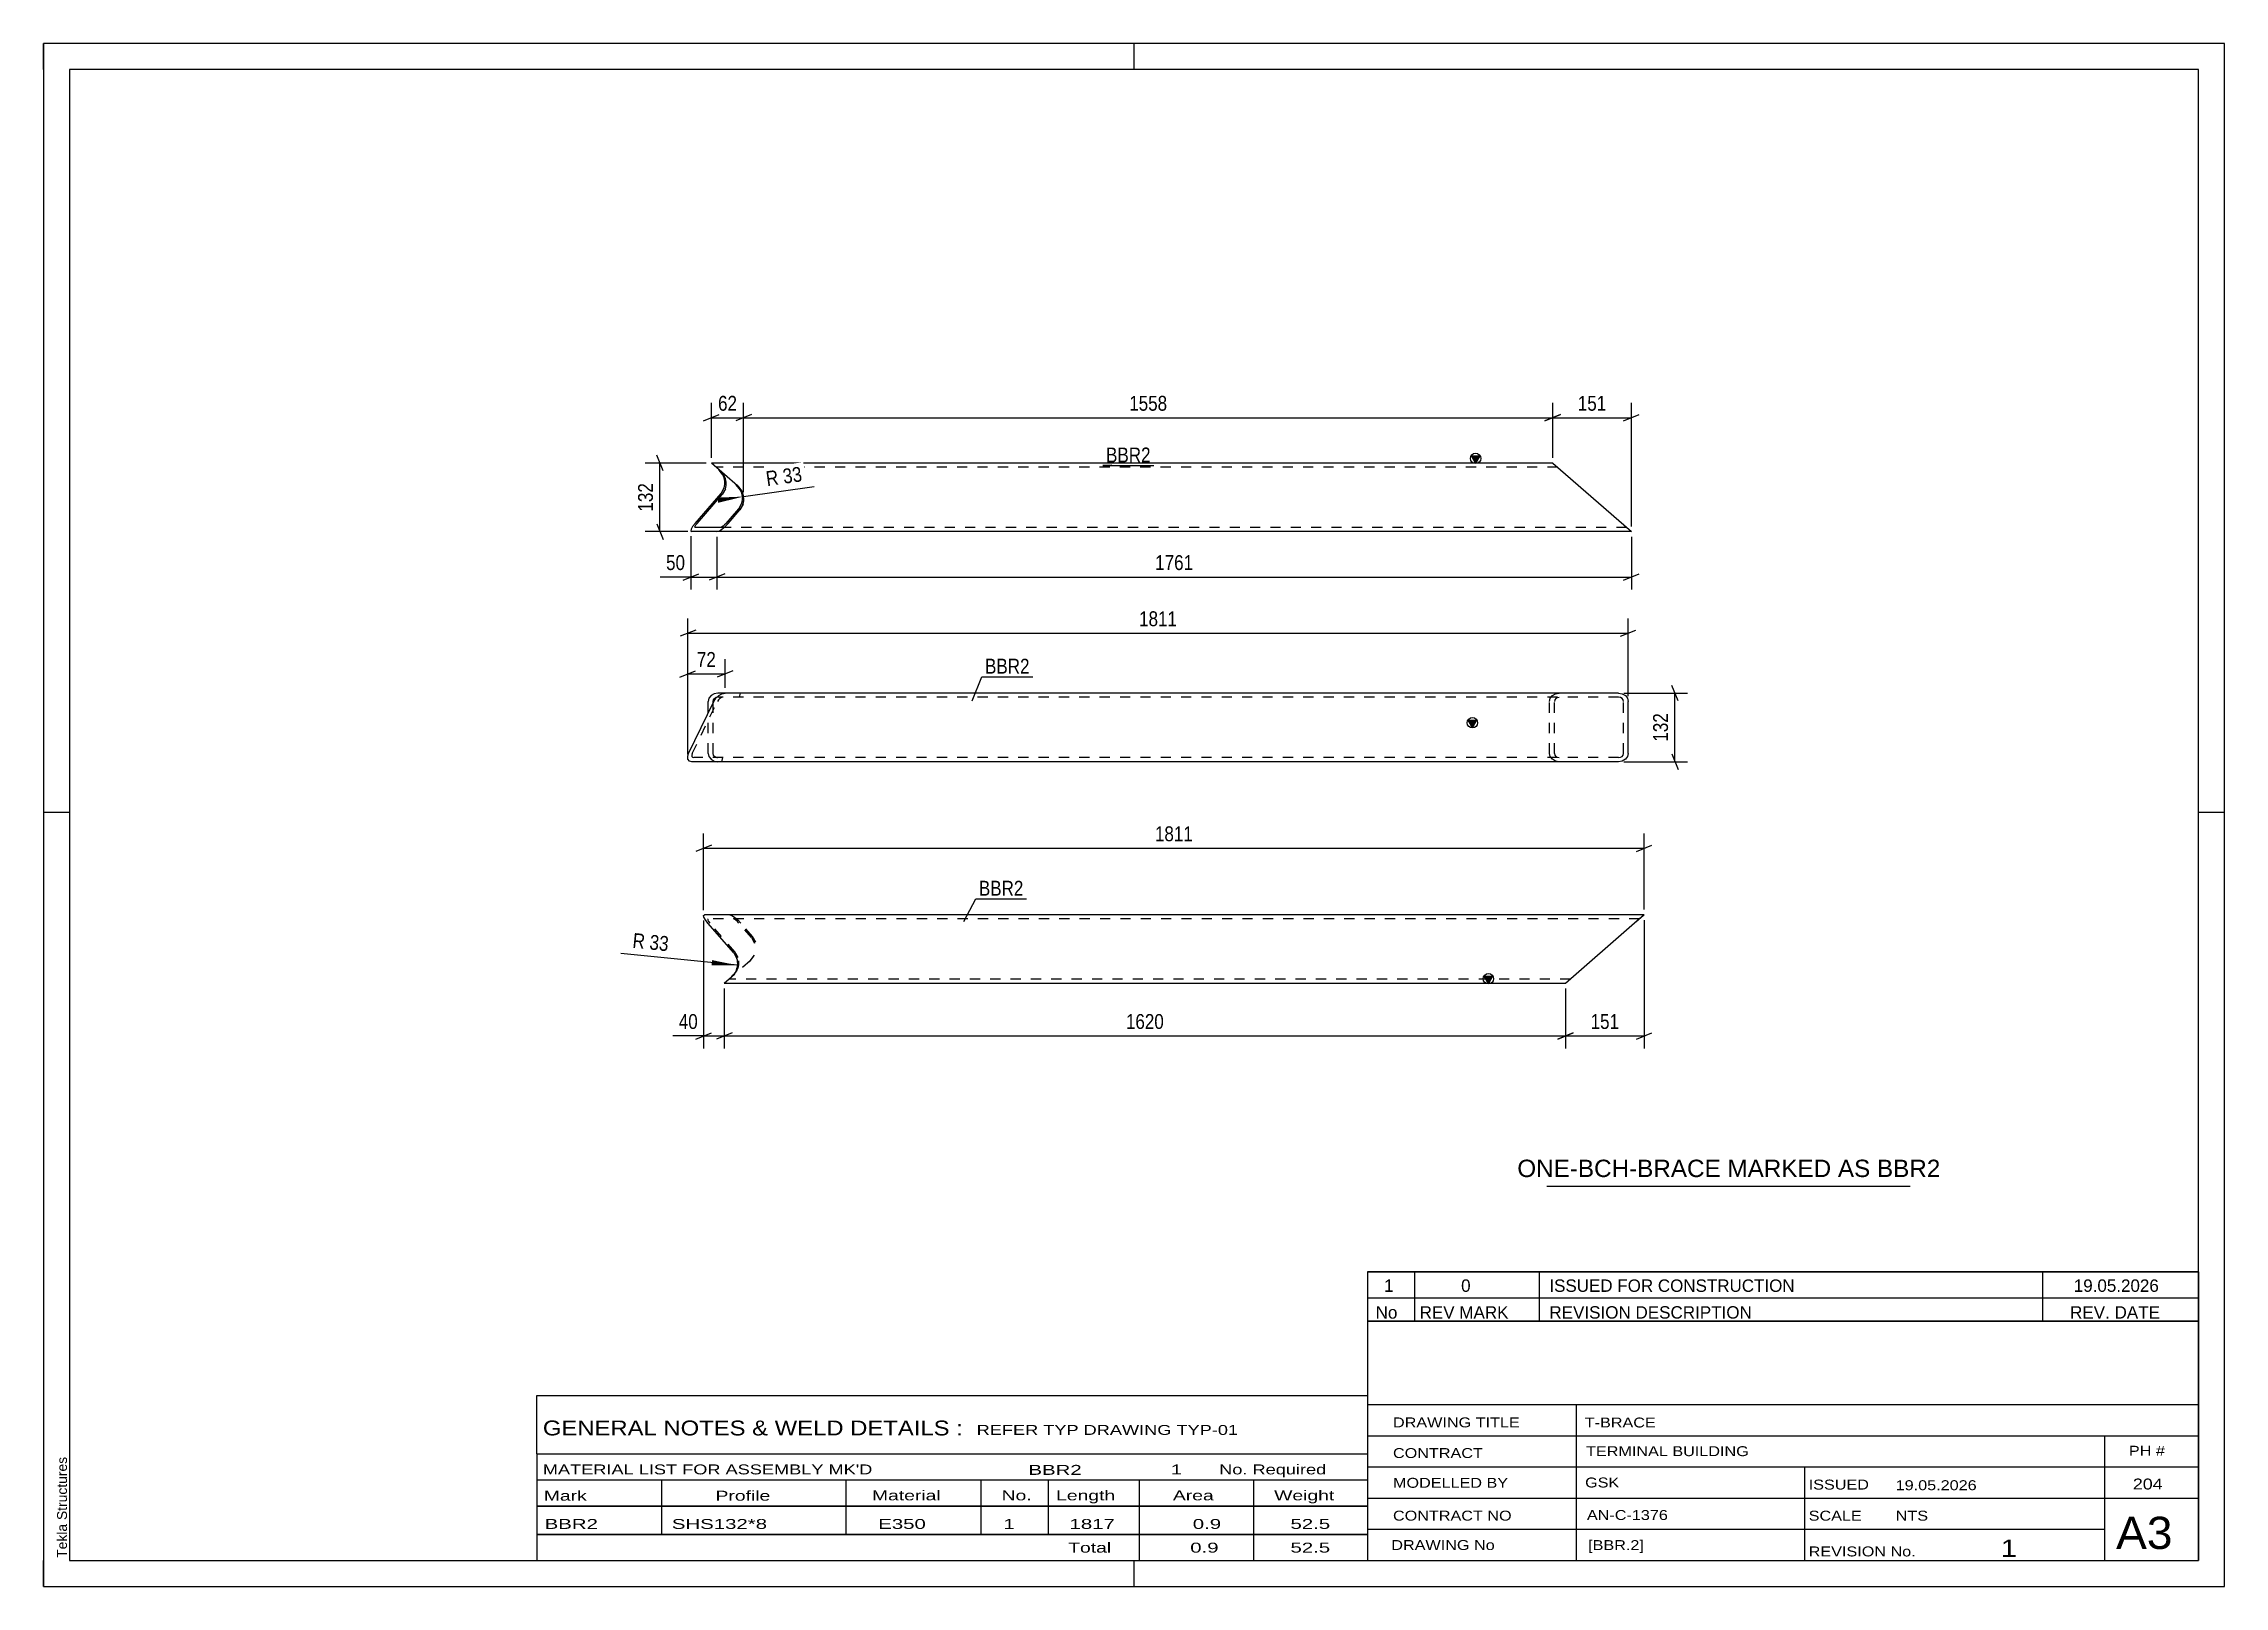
# Model space of a CAD drawing. Header units: millimetres. Extents: x 0 to 420, y 0 to 297.
import ezdxf

# ---------------------------------------------------------------- set-up
doc = ezdxf.new("R2010")
doc.units = ezdxf.units.MM
doc.linetypes.add('DXK_LINE_DOT2', pattern=[3.9198, 1.9599, -1.9599])
doc.styles.add('Arial', font='ARIAL.TTF', dxfattribs={"height": 0.2})
doc.styles.add('Arial Narrow', font='ARIALN.TTF', dxfattribs={"height": 0.2})

# ---------------------------------------------------------------- blocks, each defined once
blk = doc.blocks.new('Unknown-491737456-3161')
at = {"color": 7, "linetype": 'Continuous'}
blk.add_line((289.5, 77.05), (359.5, 77.05), dxfattribs=at)
at = {"color": 7, "style": 'Arial'}
blk.add_text('ONE-BCH-BRACE MARKED AS BBR2', height=3.3428, dxfattribs=at).set_placement((283.82, 78.8))
blk = doc.blocks.new('Unknown-491737456-1161')
at = {"color": 5, "linetype": 'Continuous'}
for p, q in [((420, 297), (0, 297)), ((0, 297), (0, 0)), ((0, 292), (0, 297)), ((210, 292), (210, 297)), ((420, 0), (420, 297)), ((415, 292), (5, 292)), ((5, 292), (5, 5)), ((415, 5), (415, 292)), ((5, 149), (0, 149)), ((420, 149), (415, 149)), ((0, 0), (0, 5)), ((5, 5), (415, 5)), ((210, 0), (210, 5)), ((0, 0), (420, 0))]:
    blk.add_line(p, q, dxfattribs=at)
at = {"color": 174, "linetype": 'Continuous', "style": 'Arial'}
blk.add_text('Tekla Structures', height=1.9102, rotation=90, dxfattribs=at).set_placement((4.5, 5.5))
blk = doc.blocks.new('Unknown-491737456-3158')
at = {"color": 7, "linetype": 'Continuous'}
for p, q in [((255, 51.05), (255, 5)), ((255, 51.05), (415, 51.05)), ((415, 51), (415, 5)), ((255, 35), (415, 35)), ((295.14, 35), (295.14, 5)), ((255, 29), (415, 29)), ((397, 5.05), (397, 28.9)), ((255, 23), (415, 23)), ((339.14, 23), (339.14, 5)), ((255, 17), (415, 17)), ((255, 11), (397, 11)), ((255, 5), (415, 5))]:
    blk.add_line(p, q, dxfattribs=at)
at = {"color": 7, "style": 'Arial Narrow'}
for s, height, width, p in [('DRAWING TITLE', 1.9089, 1.425378, (259.88, 30.61)), ('T-BRACE', 1.909, 1.425378, (296.81, 30.59)), ('CONTRACT', 1.909, 1.425378, (259.88, 24.71)), ('TERMINAL BUILDING', 1.9089, 1.425378, (297.06, 25.07)), ('MODELLED BY', 1.9089, 1.425378, (259.88, 18.98)), ('GSK', 1.909, 1.425378, (296.88, 19.04)), ('ISSUED', 1.909, 1.425378, (339.94, 18.64)), ('19.05.2026', 1.909, 1.425378, (356.69, 18.52)), ('CONTRACT NO', 1.9089, 1.425378, (259.88, 12.66)), ('AN-C-1376', 1.909, 1.425378, (297.23, 12.78)), ('SCALE', 1.909, 1.425378, (339.94, 12.65)), ('A3', 6.204, 1.25, (399.14, 7.2)), ('DRAWING No', 1.909, 1.425378, (259.56, 7)), ('[BBR.2]', 1.909, 1.425378, (297.46, 6.99)), ('1', 3.34, 1.5, (376.91, 5.68)), ('REVISION No.', 1.9089, 1.425378, (339.94, 5.77))]:
    blk.add_text(s, height=height, dxfattribs=dict(at, width=width)).set_placement(p)
at = {"color": 7, "linetype": 'Continuous', "style": 'Arial Narrow'}
for s, height, width, p in [('PH #', 1.909, 1.43, (401.6, 25.15)), ('204', 2.1, 1.43, (402.37, 18.65)), ('NTS', 1.909, 1.425378, (356.7, 12.65))]:
    blk.add_text(s, height=height, dxfattribs=dict(at, width=width)).set_placement(p)
blk = doc.blocks.new('Unknown-491737456-3159')
at = {"color": 7, "linetype": 'Continuous'}
for p, q in [((95, 36.75), (255, 36.75)), ((95, 25.5), (95, 36.75)), ((255, 36.75), (255, 25.5)), ((95, 25.5), (255, 25.5)), ((95, 25.5), (95, 20.5)), ((255, 25.5), (255, 20.5)), ((95, 20.5), (255, 20.5)), ((95, 20.5), (95, 15.5)), ((119, 20.5), (119, 15.5)), ((154.5, 20.5), (154.5, 15.5)), ((180.5, 20.5), (180.5, 15.5)), ((193.5, 20.5), (193.5, 15.5)), ((211, 20.5), (211, 15.5)), ((233, 20.5), (233, 15.5)), ((255, 20.5), (255, 15.5)), ((95, 15.5), (255, 15.5)), ((95, 15.45), (95, 10.05)), ((95, 15.45), (255, 15.45)), ((119, 15.5), (119, 10)), ((154.5, 15.5), (154.5, 10)), ((180.5, 15.5), (180.5, 10)), ((193.5, 15.5), (193.5, 10)), ((211, 15.5), (211, 10)), ((233, 15.5), (233, 10)), ((255, 15.45), (255, 10.05)), ((95, 10.05), (255, 10.05)), ((95, 10), (255, 10)), ((95, 10), (95, 5)), ((211, 10), (211, 5)), ((233, 10), (233, 5)), ((255, 10), (255, 5)), ((95, 5), (255, 5))]:
    blk.add_line(p, q, dxfattribs=at)
at = {"color": 7, "style": 'Arial Narrow'}
for s, height, width, p in [('GENERAL NOTES & WELD DETAILS :', 2.8633, 1.4, (96.15, 29.06)), ('REFER TYP DRAWING TYP-01', 1.9089, 1.6, (179.7, 29.16)), ("MATERIAL LIST FOR ASSEMBLY MK'D", 1.9089, 1.6, (96.15, 21.56)), ('BBR2', 1.909, 1.794707, (189.67, 21.47)), ('1', 1.91, 1.794707, (217.08, 21.56)), ('No. Required', 1.9089, 1.6, (226.41, 21.56)), ('Mark', 1.909, 1.7, (96.34, 16.5)), ('Profile', 1.909, 1.7, (129.41, 16.5)), ('Material', 1.909, 1.7, (159.54, 16.56)), ('No.', 1.909, 1.7, (184.5, 16.56)), ('Length', 1.909, 1.7, (195, 16.56)), ('Area', 1.909, 1.7, (217.5, 16.56)), ('Weight', 1.909, 1.7, (237, 16.56))]:
    blk.add_text(s, height=height, dxfattribs=dict(at, width=width)).set_placement(p)
at = {"color": 7, "linetype": 'Continuous', "style": 'Arial Narrow'}
for s, height, width, p in [('BBR2', 1.909, 1.794707, (96.5, 11.06)), ('SHS132*8', 1.909, 1.794707, (121, 11.06)), ('E350', 1.909, 1.794707, (160.74, 11.06)), ('1', 1.91, 1.794707, (184.86, 11.06)), ('1817', 1.909, 1.794707, (197.58, 11.06)), ('0.9', 1.909, 1.794707, (221.32, 11.06)), ('52.5', 1.909, 1.794707, (240.14, 11.06)), ('Total', 1.909, 1.7, (197.33, 6.5)), ('0.9', 1.909, 1.794707, (220.83, 6.5)), ('52.5', 1.909, 1.794707, (240.14, 6.5))]:
    blk.add_text(s, height=height, dxfattribs=dict(at, width=width)).set_placement(p)
blk = doc.blocks.new('Unknown-491737456-3160')
at = {"color": 7, "linetype": 'Continuous'}
for p, q in [((255, 60.55), (415, 60.55)), ((415, 60.55), (255, 60.55)), ((255, 60.55), (255, 55.55)), ((264, 60.55), (264, 55.55)), ((288, 60.55), (288, 55.55)), ((385, 60.55), (385, 55.55)), ((415, 60.55), (415, 55.55)), ((255, 55.55), (415, 55.55)), ((255, 55.55), (255, 51.05)), ((255, 55.55), (415, 55.55)), ((264, 55.55), (264, 51.05)), ((288, 55.55), (288, 51.05)), ((385, 55.55), (385, 51.05)), ((415, 55.55), (415, 51.05)), ((415, 51.05), (255, 51.05))]:
    blk.add_line(p, q, dxfattribs=at)
at = {"color": 7, "linetype": 'Continuous', "style": 'Arial Narrow'}
for s, height, width, p in [('1', 2.39, 1.196471, (258.16, 56.7)), ('0', 2.39, 1.196471, (273, 56.7)), ('ISSUED FOR CONSTRUCTION', 2.3861, 1.196471, (290, 56.7)), ('19.05.2026', 2.386, 1.196471, (391, 56.7)), ('No', 2.386, 1.2, (256.54, 51.55)), ('REV MARK', 2.386, 1.2, (265, 51.55)), ('REVISION DESCRIPTION', 2.3861, 1.2, (290, 51.55)), ('REV. DATE', 2.386, 1.2, (390.28, 51.55))]:
    blk.add_text(s, height=height, dxfattribs=dict(at, width=width)).set_placement(p)
blk = doc.blocks.new('Part-491737456-1532 - 1526')
at = {"linetype": 'Continuous'}
blk.add_hatch(color=2, dxfattribs=at).paths.add_polyline_path([(278.25, 116.08), (277.45, 117.48), (279.05, 117.48)])
at = {"color": 2, "linetype": 'Continuous'}
for p, q in [((127.11, 129.16), (127.3, 129.28)), ((127.17, 128.81), (127.11, 129.16)), ((127.45, 128.29), (127.17, 128.81)), ((308.25, 129.28), (127.3, 129.28)), ((127.93, 127.68), (127.45, 128.29)), ((132.93, 121.94), (127.93, 127.68)), ((306.41, 127.68), (293.11, 116.08)), ((308.25, 129.28), (306.41, 127.68)), ((132.93, 121.94), (133.54, 120.85)), ((132.49, 117.31), (132.77, 117.68)), ((133.29, 118.33), (132.77, 117.68)), ((132.49, 117.31), (131.08, 116.08)), ((293.11, 116.08), (131.08, 116.08)), ((278.25, 116.08), (277.45, 117.48)), ((277.45, 117.48), (279.05, 117.48)), ((279.05, 117.48), (278.25, 116.08))]:
    blk.add_line(p, q, dxfattribs=at)
at = {"color": 7, "linetype": 'DXK_LINE_DOT2'}
for p, q in [((128, 128.48), (127.91, 128.42)), ((127.91, 128.42), (127.93, 128.24)), ((127.93, 128.24), (128.08, 127.98)), ((307.33, 128.48), (128, 128.48)), ((128.08, 127.98), (128.31, 127.68)), ((133.15, 122.13), (128.31, 127.68)), ((132.13, 129.28), (132.54, 129.16)), ((132.54, 129.16), (133.09, 128.81)), ((133.03, 128.42), (132.83, 128.48)), ((133.31, 128.24), (133.03, 128.42)), ((133.09, 128.81), (133.71, 128.29)), ((133.62, 127.98), (133.31, 128.24)), ((133.92, 127.68), (133.62, 127.98)), ((133.71, 128.29), (134.3, 127.68)), ((136.33, 124.91), (133.92, 127.68)), ((136.55, 125.1), (134.3, 127.68)), ((308.11, 129.16), (306.41, 127.68)), ((133.76, 121.04), (133.15, 122.13)), ((136.33, 124.91), (136.94, 123.81)), ((137.16, 124.01), (136.55, 125.1)), ((136.09, 120.45), (132.49, 117.31)), ((132.7, 117.49), (132.84, 117.68)), ((132.84, 117.68), (133.51, 118.52)), ((136.69, 121.3), (135.87, 120.26)), ((136.09, 120.45), (136.91, 121.49)), ((294.03, 116.88), (131.99, 116.88)), ((294.03, 116.88), (294.1, 116.94))]:
    blk.add_line(p, q, dxfattribs=at)
at = {"color": 2, "linetype": 'Continuous'}
blk.add_circle((278.25, 116.98), 1, dxfattribs=at)
blk.add_arc((130.37, 119.89), 3.31, 331.8486, 16.7703, dxfattribs=at)
at = {"color": 7, "linetype": 'DXK_LINE_DOT2'}
blk.add_arc((130.59, 120.08), 3.31, 331.8486, 16.7703, dxfattribs=at)
blk = doc.blocks.new('Part-491737456-1708 - 1702')
at = {"linetype": 'Continuous'}
blk.add_hatch(color=2, dxfattribs=at).paths.add_polyline_path([(275.18, 165.36), (274.38, 166.76), (275.98, 166.76)])
at = {"color": 2, "linetype": 'Continuous'}
for p, q in [((124.23, 160.36), (129.06, 170.36)), ((128.14, 170.97), (128, 170.36)), ((128, 168.17), (128, 170.36)), ((128.54, 171.49), (128.14, 170.97)), ((129.14, 171.84), (128.54, 171.49)), ((128.92, 170.36), (128.99, 170.67)), ((128.92, 170.07), (128.92, 170.36)), ((128.99, 170.67), (129.19, 170.93)), ((129.06, 170.36), (129.46, 170.97)), ((129.84, 171.96), (129.14, 171.84)), ((129.19, 170.93), (129.49, 171.1)), ((129.46, 170.97), (130.02, 171.49)), ((129.62, 171.12), (129.49, 171.1)), ((131.23, 171.96), (129.84, 171.96)), ((130.02, 171.49), (130.64, 171.84)), ((130.64, 171.84), (131.23, 171.96)), ((303.34, 171.96), (131.23, 171.96)), ((303.34, 171.96), (304.04, 171.84)), ((304.04, 171.84), (304.64, 171.49)), ((304.64, 171.49), (305.04, 170.97)), ((305.04, 170.97), (305.18, 170.36)), ((305.18, 160.36), (305.18, 170.36)), ((275.18, 165.36), (274.38, 166.76)), ((274.38, 166.76), (275.98, 166.76)), ((275.98, 166.76), (275.18, 165.36)), ((124.04, 159.75), (124.23, 160.36)), ((124.1, 159.23), (124.04, 159.75)), ((305.04, 159.75), (304.64, 159.23)), ((305.18, 160.36), (305.04, 159.75)), ((124.38, 158.88), (124.1, 159.23)), ((124.86, 158.76), (124.38, 158.88)), ((303.34, 158.76), (124.86, 158.76)), ((304.04, 158.88), (303.34, 158.76)), ((304.64, 159.23), (304.04, 158.88))]:
    blk.add_line(p, q, dxfattribs=at)
at = {"color": 7, "linetype": 'DXK_LINE_DOT2'}
for p, q in [((124.93, 160.36), (129.76, 170.36)), ((128, 160.36), (128, 168.17)), ((128.92, 160.36), (128.92, 170.07)), ((129.84, 171.16), (129.62, 171.12)), ((129.96, 170.67), (129.76, 170.36)), ((303.34, 171.16), (129.84, 171.16)), ((130.24, 170.93), (129.96, 170.67)), ((130.55, 171.1), (130.24, 170.93)), ((130.84, 171.16), (130.55, 171.1)), ((134, 171.16), (134.22, 171.96)), ((290.04, 170.36), (290.18, 170.97)), ((290.04, 160.36), (290.04, 170.36)), ((290.18, 170.97), (290.58, 171.49)), ((290.58, 171.49), (291.17, 171.84)), ((291.03, 170.67), (290.96, 170.36)), ((290.96, 160.36), (290.96, 170.36)), ((291.23, 170.93), (291.03, 170.67)), ((291.17, 171.84), (291.88, 171.96)), ((291.23, 170.93), (291.31, 170.97)), ((291.31, 170.97), (291.52, 171.1)), ((291.52, 171.1), (291.88, 171.16)), ((303.69, 171.1), (303.34, 171.16)), ((303.99, 170.93), (303.69, 171.1)), ((304.19, 170.67), (303.99, 170.93)), ((304.26, 170.36), (304.19, 170.67)), ((304.26, 160.36), (304.26, 170.36)), ((124.93, 160.36), (124.84, 160.05)), ((124.84, 160.05), (124.86, 159.79)), ((124.86, 159.79), (125, 159.62)), ((125, 159.62), (125.24, 159.56)), ((128, 160.36), (128.14, 159.75)), ((128.14, 159.75), (128.54, 159.23)), ((128.99, 160.05), (128.92, 160.36)), ((129.19, 159.79), (128.99, 160.05)), ((129.49, 159.62), (129.19, 159.79)), ((129.63, 159.6), (129.49, 159.62)), ((290.18, 159.75), (290.04, 160.36)), ((290.58, 159.23), (290.18, 159.75)), ((290.96, 160.36), (291.03, 160.05)), ((291.03, 160.05), (291.23, 159.79)), ((291.23, 159.79), (291.52, 159.62)), ((291.52, 159.62), (291.88, 159.56)), ((303.34, 159.56), (303.69, 159.62)), ((303.69, 159.62), (303.99, 159.79)), ((303.99, 159.79), (304.19, 160.05)), ((304.19, 160.05), (304.26, 160.36)), ((303.34, 159.56), (125.24, 159.56)), ((128.54, 159.23), (129.14, 158.88)), ((129.14, 158.88), (129.42, 158.83)), ((129.42, 158.83), (129.7, 158.76)), ((129.63, 159.6), (129.77, 159.56)), ((130.59, 158.76), (130.81, 159.56)), ((291.17, 158.88), (290.58, 159.23)), ((291.88, 158.76), (291.17, 158.88))]:
    blk.add_line(p, q, dxfattribs=at)
at = {"color": 2, "linetype": 'Continuous'}
blk.add_circle((275.18, 166.26), 1, dxfattribs=at)
blk = doc.blocks.new('Part-491737456-1267 - 1249')
at = {"linetype": 'Continuous'}
blk.add_hatch(color=2, dxfattribs=at).paths.add_polyline_path([(275.79, 216.25), (274.99, 217.65), (276.59, 217.65)])
at = {"color": 2, "linetype": 'Continuous'}
for p, q in [((133.63, 211.88), (128.62, 216.25)), ((290.65, 216.25), (128.62, 216.25)), ((130.31, 214.65), (130.03, 215.02)), ((130.38, 214.65), (130.24, 214.84)), ((130.83, 214), (130.31, 214.65)), ((130.38, 214.65), (131.05, 213.81)), ((275.79, 216.25), (274.99, 217.65)), ((274.99, 217.65), (276.59, 217.65)), ((276.59, 217.65), (275.79, 216.25)), ((290.65, 216.25), (305.79, 203.05)), ((125.47, 204.65), (130.47, 210.39)), ((125.85, 204.65), (130.69, 210.2)), ((130.47, 210.39), (131.08, 211.48)), ((131.3, 211.29), (130.69, 210.2)), ((134.23, 211.03), (133.41, 212.07)), ((133.63, 211.88), (134.45, 210.84)), ((131.46, 204.65), (133.87, 207.42)), ((131.84, 204.65), (134.09, 207.23)), ((133.87, 207.42), (134.48, 208.51)), ((134.7, 208.32), (134.09, 207.23)), ((124.71, 203.52), (124.66, 203.17)), ((124.66, 203.17), (124.85, 203.05)), ((124.99, 204.04), (124.71, 203.52)), ((305.79, 203.05), (124.85, 203.05)), ((125.47, 204.65), (124.99, 204.04)), ((125.45, 203.91), (125.47, 204.08)), ((125.54, 203.85), (125.45, 203.91)), ((125.47, 204.08), (125.62, 204.34)), ((130.37, 203.85), (125.54, 203.85)), ((125.62, 204.34), (125.85, 204.65)), ((129.68, 203.05), (130.08, 203.17)), ((130.08, 203.17), (130.63, 203.52)), ((130.57, 203.91), (130.37, 203.85)), ((130.85, 204.08), (130.57, 203.91)), ((130.63, 203.52), (131.25, 204.04)), ((131.16, 204.34), (130.85, 204.08)), ((131.46, 204.65), (131.16, 204.34)), ((131.25, 204.04), (131.84, 204.65))]:
    blk.add_line(p, q, dxfattribs=at)
at = {"color": 7, "linetype": 'DXK_LINE_DOT2'}
for p, q in [((291.57, 215.45), (129.54, 215.45)), ((291.57, 215.45), (291.64, 215.39)), ((304.87, 203.85), (130.37, 203.85))]:
    blk.add_line(p, q, dxfattribs=at)
at = {"color": 2, "linetype": 'Continuous'}
blk.add_circle((275.79, 217.15), 1, dxfattribs=at)
for centre in [(127.91, 212.44), (128.13, 212.24), (131.31, 209.47), (131.53, 209.28)]:
    blk.add_arc(centre, 3.31, 343.2297, 28.1514, dxfattribs=at)
blk = doc.blocks.new('StraightDimension-491737456-2863 - 1526')
at = {"color": 7, "linetype": 'Continuous'}
for p, q in [((127.11, 128.16), (127.11, 103.56)), ((131.08, 115.08), (131.08, 103.56)), ((125.61, 105.36), (128.61, 106.56)), ((127.11, 105.96), (131.08, 105.96)), ((132.58, 106.56), (129.58, 105.36))]:
    blk.add_line(p, q, dxfattribs=at)
at = {"color": 0}
blk.add_wipeout([(126.59, 106.71), (126.59, 110.91), (121.73, 110.91), (121.73, 106.71)], dxfattribs=at)
at = {"color": 7, "linetype": 'Continuous'}
blk.add_line((127.11, 105.96), (121.21, 105.96), dxfattribs=at)
blk.add_line((127.11, 105.96), (121.21, 105.96), dxfattribs=at)
at = {"color": 3, "style": 'Arial Narrow'}
blk.add_text('40', height=2.863, dxfattribs=at).set_placement((122.33, 107.31))
blk = doc.blocks.new('StraightDimension-491737456-2720 - 1526')
at = {"color": 7, "linetype": 'Continuous'}
for p, q in [((127.11, 130.16), (127.11, 144.95)), ((308.25, 130.28), (308.25, 144.95)), ((128.61, 142.7), (125.61, 141.5)), ((127.11, 142.1), (308.25, 142.1)), ((306.75, 141.5), (309.75, 142.7))]:
    blk.add_line(p, q, dxfattribs=at)
at = {"color": 0}
blk.add_wipeout([(221.94, 142.85), (221.94, 147.05), (213.43, 147.05), (213.43, 142.85)], dxfattribs=at)
at = {"color": 3, "style": 'Arial Narrow'}
blk.add_text('1811', height=2.863, dxfattribs=at).set_placement((214.03, 143.45))
blk = doc.blocks.new('RadiusDimension-491737456-2769 - 1526')
at = {"linetype": 'Continuous'}
blk.add_hatch(color=7, dxfattribs=at).paths.add_polyline_path([(128.74, 120.56), (133.66, 119.56), (128.64, 119.56)])
at = {"color": 7, "linetype": 'Continuous'}
blk.add_line((133.66, 119.56), (111.17, 121.81), dxfattribs=at)
blk.add_arc((130.37, 119.89), 3.31, 331.8486, 16.7703, dxfattribs=at)
at = {"color": 0}
blk.add_wipeout([(120.78, 121.6), (121.19, 125.78), (113.09, 126.59), (112.67, 122.41)], dxfattribs=at)
at = {"color": 3, "style": 'Arial Narrow'}
blk.add_text('R 33', height=2.863, rotation=-5.6895, dxfattribs=at).set_placement((113.33, 122.95))
blk = doc.blocks.new('StraightDimension-491737456-2861 - 1526')
at = {"color": 7, "linetype": 'Continuous'}
for p, q in [((308.25, 128.28), (308.25, 103.56)), ((293.11, 115.08), (293.11, 103.56)), ((294.61, 106.56), (291.61, 105.36)), ((293.11, 105.96), (308.25, 105.96)), ((306.75, 105.36), (309.75, 106.56))]:
    blk.add_line(p, q, dxfattribs=at)
at = {"color": 0}
blk.add_wipeout([(304.02, 106.71), (304.02, 110.91), (297.34, 110.91), (297.34, 106.71)], dxfattribs=at)
at = {"color": 3, "style": 'Arial Narrow'}
blk.add_text('151', height=2.863, dxfattribs=at).set_placement((297.94, 107.31))
blk = doc.blocks.new('StraightDimension-491737456-2862 - 1526')
at = {"color": 7, "linetype": 'Continuous'}
for p, q in [((131.08, 115.08), (131.08, 103.56)), ((293.11, 115.08), (293.11, 103.56)), ((132.58, 106.56), (129.58, 105.36)), ((131.08, 105.96), (293.11, 105.96)), ((291.61, 105.36), (294.61, 106.56))]:
    blk.add_line(p, q, dxfattribs=at)
at = {"color": 0}
blk.add_wipeout([(216.35, 106.71), (216.35, 110.91), (207.84, 110.91), (207.84, 106.71)], dxfattribs=at)
at = {"color": 3, "style": 'Arial Narrow'}
blk.add_text('1620', height=2.863, dxfattribs=at).set_placement((208.44, 107.31))
blk = doc.blocks.new('StraightDimension-491737456-2699 - 1702')
at = {"color": 7, "linetype": 'Continuous'}
for p, q in [((124.1, 160.23), (124.1, 186.35)), ((305.18, 171.36), (305.18, 186.35)), ((125.6, 184.1), (122.6, 182.9)), ((124.1, 183.5), (305.18, 183.5)), ((303.68, 182.9), (306.68, 184.1))]:
    blk.add_line(p, q, dxfattribs=at)
at = {"color": 0}
blk.add_wipeout([(218.89, 184.25), (218.89, 188.45), (210.38, 188.45), (210.38, 184.25)], dxfattribs=at)
at = {"color": 3, "style": 'Arial Narrow'}
blk.add_text('1811', height=2.863, dxfattribs=at).set_placement((210.98, 184.85))
blk = doc.blocks.new('StraightDimension-491737456-2708 - 1702')
at = {"color": 7, "linetype": 'Continuous'}
for p, q in [((314.79, 170.46), (313.59, 173.46)), ((304.34, 171.96), (316.59, 171.96)), ((314.19, 158.76), (314.19, 171.96)), ((313.59, 160.26), (314.79, 157.26)), ((304.34, 158.76), (316.59, 158.76))]:
    blk.add_line(p, q, dxfattribs=at)
at = {"color": 0}
blk.add_wipeout([(313.44, 168.7), (309.24, 168.7), (309.24, 162.02), (313.44, 162.02)], dxfattribs=at)
at = {"color": 3, "style": 'Arial Narrow'}
blk.add_text('132', height=2.863, rotation=90.0002, dxfattribs=at).set_placement((312.84, 162.62))
blk = doc.blocks.new('StraightDimension-491737456-3121 - 1702')
at = {"color": 7, "linetype": 'Continuous'}
for p, q in [((124.04, 160.75), (124.04, 178.51)), ((131.23, 172.96), (131.23, 178.51)), ((122.54, 175.06), (125.54, 176.26)), ((124.04, 175.66), (131.23, 175.66)), ((132.73, 176.26), (129.73, 175.06))]:
    blk.add_line(p, q, dxfattribs=at)
at = {"color": 0}
blk.add_wipeout([(130.06, 176.41), (130.06, 180.61), (125.21, 180.61), (125.21, 176.41)], dxfattribs=at)
at = {"color": 3, "style": 'Arial Narrow'}
blk.add_text('72', height=2.863, dxfattribs=at).set_placement((125.81, 177.01))
blk = doc.blocks.new('StraightDimension-491737456-2463 - 1249')
at = {"color": 7, "linetype": 'Continuous'}
for p, q in [((290.65, 217.25), (290.65, 227.83)), ((305.79, 204.05), (305.79, 227.83)), ((292.15, 225.58), (289.15, 224.38)), ((290.65, 224.98), (305.79, 224.98)), ((304.29, 224.38), (307.29, 225.58))]:
    blk.add_line(p, q, dxfattribs=at)
at = {"color": 0}
blk.add_wipeout([(301.56, 225.73), (301.56, 229.93), (294.88, 229.93), (294.88, 225.73)], dxfattribs=at)
at = {"color": 3, "style": 'Arial Narrow'}
blk.add_text('151', height=2.863, dxfattribs=at).set_placement((295.48, 226.33))
blk = doc.blocks.new('StraightDimension-491737456-2464 - 1249')
at = {"color": 7, "linetype": 'Continuous'}
for p, q in [((134.82, 210.65), (134.82, 227.83)), ((290.65, 217.25), (290.65, 227.83)), ((136.32, 225.58), (133.32, 224.38)), ((134.82, 224.98), (290.65, 224.98)), ((289.15, 224.38), (292.15, 225.58))]:
    blk.add_line(p, q, dxfattribs=at)
at = {"color": 0}
blk.add_wipeout([(216.99, 225.73), (216.99, 229.93), (208.48, 229.93), (208.48, 225.73)], dxfattribs=at)
at = {"color": 3, "style": 'Arial Narrow'}
blk.add_text('1558', height=2.863, dxfattribs=at).set_placement((209.08, 226.33))
blk = doc.blocks.new('StraightDimension-491737456-2465 - 1249')
at = {"color": 7, "linetype": 'Continuous'}
for p, q in [((128.62, 217.25), (128.62, 227.83)), ((134.82, 210.65), (134.82, 227.83)), ((127.12, 224.38), (130.12, 225.58)), ((128.62, 224.98), (134.82, 224.98)), ((136.32, 225.58), (133.32, 224.38))]:
    blk.add_line(p, q, dxfattribs=at)
at = {"color": 0}
blk.add_wipeout([(134.15, 225.73), (134.15, 229.93), (129.29, 229.93), (129.29, 225.73)], dxfattribs=at)
at = {"color": 3, "style": 'Arial Narrow'}
blk.add_text('62', height=2.863, dxfattribs=at).set_placement((129.89, 226.33))
blk = doc.blocks.new('StraightDimension-491737456-2657 - 1249')
at = {"color": 7, "linetype": 'Continuous'}
for p, q in [((127.62, 216.25), (115.85, 216.25)), ((119.3, 214.75), (118.1, 217.75)), ((118.7, 203.05), (118.7, 216.25)), ((124.05, 203.05), (115.85, 203.05)), ((118.1, 204.55), (119.3, 201.55))]:
    blk.add_line(p, q, dxfattribs=at)
at = {"color": 0}
blk.add_wipeout([(117.95, 212.99), (113.75, 212.99), (113.75, 206.31), (117.95, 206.31)], dxfattribs=at)
at = {"color": 3, "style": 'Arial Narrow'}
blk.add_text('132', height=2.863, rotation=90.0002, dxfattribs=at).set_placement((117.35, 206.91))
blk = doc.blocks.new('RadiusDimension-491737456-2675 - 1249')
at = {"linetype": 'Continuous'}
blk.add_hatch(color=7, dxfattribs=at).paths.add_polyline_path([(129.78, 209.6), (134.8, 209.8), (129.92, 208.61)])
at = {"color": 7, "linetype": 'Continuous'}
blk.add_line((134.8, 209.8), (148.42, 211.72), dxfattribs=at)
blk.add_arc((131.49, 209.33), 3.35, 321.1016, 54.9541, dxfattribs=at)
at = {"color": 0}
blk.add_wipeout([(146.89, 212.26), (146.3, 216.42), (138.24, 215.28), (138.83, 211.12)], dxfattribs=at)
at = {"color": 3, "style": 'Arial Narrow'}
blk.add_text('R 33', height=2.863, rotation=8.0271, dxfattribs=at).set_placement((139.34, 211.8))
blk = doc.blocks.new('StraightDimension-491737456-2678 - 1249')
at = {"color": 7, "linetype": 'Continuous'}
for p, q in [((129.68, 202.05), (129.68, 191.91)), ((305.79, 202.05), (305.79, 191.91)), ((131.18, 194.91), (128.18, 193.71)), ((129.68, 194.31), (305.79, 194.31)), ((304.29, 193.71), (307.29, 194.91))]:
    blk.add_line(p, q, dxfattribs=at)
at = {"color": 0}
blk.add_wipeout([(221.99, 195.06), (221.99, 199.26), (213.48, 199.26), (213.48, 195.06)], dxfattribs=at)
at = {"color": 3, "style": 'Arial Narrow'}
blk.add_text('1761', height=2.863, dxfattribs=at).set_placement((214.08, 195.66))
blk = doc.blocks.new('StraightDimension-491737456-2679 - 1249')
at = {"color": 7, "linetype": 'Continuous'}
for p, q in [((124.66, 202.17), (124.66, 191.91)), ((129.68, 202.05), (129.68, 191.91)), ((123.16, 193.71), (126.16, 194.91)), ((124.66, 194.31), (129.68, 194.31)), ((131.18, 194.91), (128.18, 193.71))]:
    blk.add_line(p, q, dxfattribs=at)
at = {"color": 0}
blk.add_wipeout([(124.13, 195.06), (124.13, 199.26), (119.28, 199.26), (119.28, 195.06)], dxfattribs=at)
at = {"color": 7, "linetype": 'Continuous'}
blk.add_line((124.66, 194.31), (118.75, 194.31), dxfattribs=at)
blk.add_line((124.66, 194.31), (118.75, 194.31), dxfattribs=at)
at = {"color": 3, "style": 'Arial Narrow'}
blk.add_text('50', height=2.863, dxfattribs=at).set_placement((119.88, 195.66))
blk = doc.blocks.new('Mark-491737456-1528 - 1526')
at = {"color": 0}
blk.add_wipeout([(188.7, 132.97), (188.7, 135.97), (180.12, 135.97), (180.12, 132.97)], dxfattribs=at)
blk.add_wipeout([(188.7, 132.97), (188.7, 135.97), (180.12, 135.97), (180.12, 132.97)], dxfattribs=at)
at = {"color": 30, "linetype": 'Continuous'}
for p, q in [((177.21, 127.98), (179.52, 132.37)), ((179.52, 132.37), (189.3, 132.37))]:
    blk.add_line(p, q, dxfattribs=at)
at = {"color": 3, "style": 'Arial Narrow'}
blk.add_text('BBR2', height=2.863, dxfattribs=at).set_placement((180.12, 132.97))
blk = doc.blocks.new('Mark-491737456-1704 - 1702')
at = {"color": 0}
blk.add_wipeout([(189.9, 175.72), (189.9, 178.72), (181.31, 178.72), (181.31, 175.72)], dxfattribs=at)
blk.add_wipeout([(189.9, 175.72), (189.9, 178.72), (181.31, 178.72), (181.31, 175.72)], dxfattribs=at)
at = {"color": 30, "linetype": 'Continuous'}
for p, q in [((178.8, 170.48), (180.71, 175.12)), ((180.71, 175.12), (190.5, 175.12))]:
    blk.add_line(p, q, dxfattribs=at)
at = {"color": 3, "style": 'Arial Narrow'}
blk.add_text('BBR2', height=2.863, dxfattribs=at).set_placement((181.31, 175.72))
blk = doc.blocks.new('Mark-491737456-1262 - 1249')
at = {"color": 0}
blk.add_wipeout([(213.21, 216.38), (213.21, 219.38), (204.62, 219.38), (204.62, 216.38)], dxfattribs=at)
blk.add_wipeout([(213.21, 216.38), (213.21, 219.38), (204.62, 219.38), (204.62, 216.38)], dxfattribs=at)
at = {"color": 30, "linetype": 'Continuous'}
for p, q in [((205.73, 215.85), (204.02, 215.78)), ((204.02, 215.78), (213.81, 215.78))]:
    blk.add_line(p, q, dxfattribs=at)
at = {"color": 3, "style": 'Arial Narrow'}
blk.add_text('BBR2', height=2.863, dxfattribs=at).set_placement((204.62, 216.38))

msp = doc.modelspace()

# ---------------------------------------------------------------- block references
for name in ['Unknown-491737456-1161', 'Part-491737456-1267 - 1249', 'Part-491737456-1708 - 1702', 'Part-491737456-1532 - 1526', 'Unknown-491737456-3161', 'Unknown-491737456-3160', 'Unknown-491737456-3158', 'Unknown-491737456-3159']:
    msp.add_blockref(name, (0, 0))

# ---------------------------------------------------------------- next in the draw order: block references
for name in ['StraightDimension-491737456-2463 - 1249', 'StraightDimension-491737456-2699 - 1702', 'StraightDimension-491737456-2863 - 1526']:
    msp.add_blockref(name, (0, 0))

# ---------------------------------------------------------------- next in the draw order: block references
for name in ['StraightDimension-491737456-2464 - 1249', 'StraightDimension-491737456-3121 - 1702', 'Mark-491737456-1704 - 1702', 'StraightDimension-491737456-2708 - 1702', 'StraightDimension-491737456-2720 - 1526', 'RadiusDimension-491737456-2769 - 1526']:
    msp.add_blockref(name, (0, 0))

# ---------------------------------------------------------------- next in the draw order: block references
for name in ['StraightDimension-491737456-2465 - 1249', 'Mark-491737456-1262 - 1249', 'Mark-491737456-1528 - 1526', 'StraightDimension-491737456-2861 - 1526']:
    msp.add_blockref(name, (0, 0))

# ---------------------------------------------------------------- next in the draw order: block references
for name in ['StraightDimension-491737456-2657 - 1249', 'RadiusDimension-491737456-2675 - 1249', 'StraightDimension-491737456-2862 - 1526']:
    msp.add_blockref(name, (0, 0))

# ---------------------------------------------------------------- next in the draw order: block references
msp.add_blockref('StraightDimension-491737456-2678 - 1249', (0, 0))

# ---------------------------------------------------------------- next in the draw order: block references
msp.add_blockref('StraightDimension-491737456-2679 - 1249', (0, 0))

doc.saveas('drawing.dxf')
